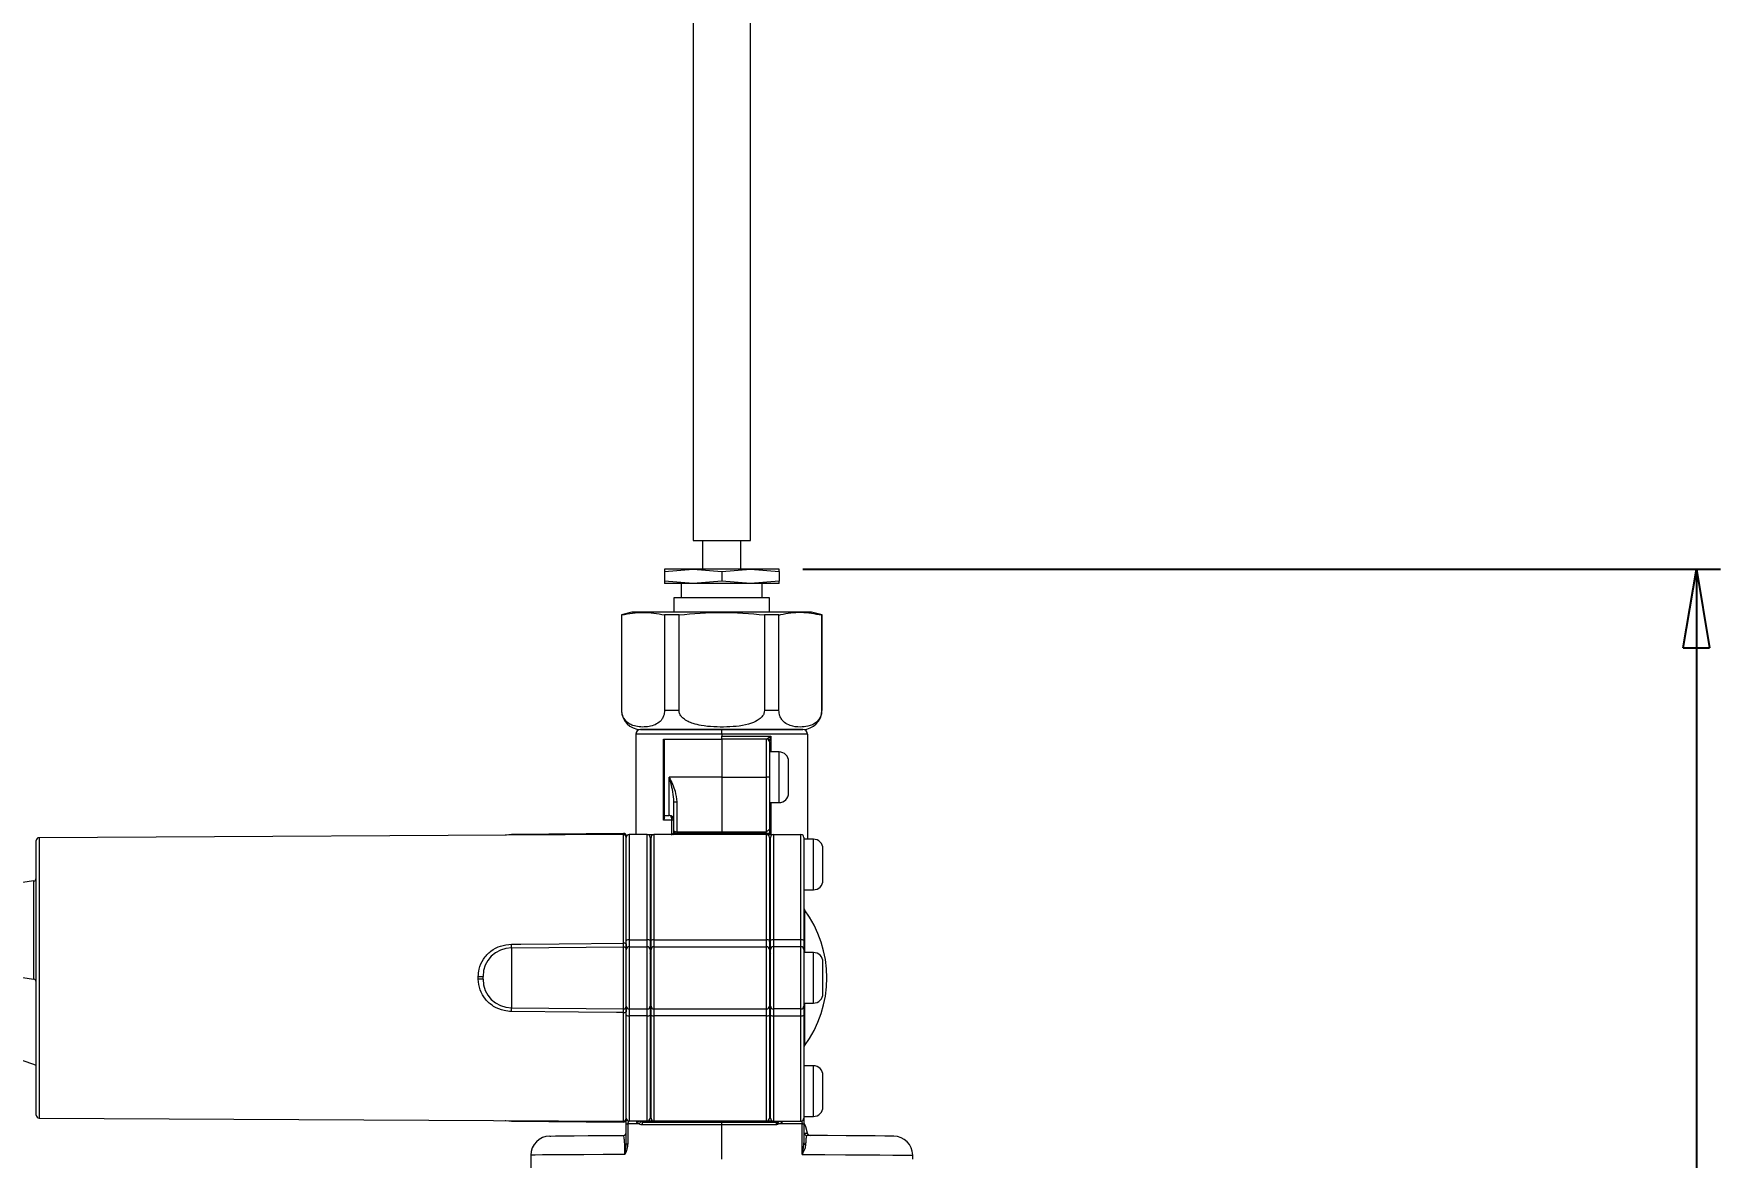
# Model space of a CAD drawing. Header units: millimetres. Extents: x 0.5 to 34.7, y 0.4 to 49.1.
# Drawn here: x 12.61 to 24.38, y 23.3 to 31.14 of the extents above; entities that cross this region are included whole.
import ezdxf

# ---------------------------------------------------------------- set-up
doc = ezdxf.new("R2010")
doc.units = ezdxf.units.MM
doc.header["$LTSCALE"] = 0.166667
doc.layers.add('LEVEL0', color=179, linetype='Continuous')
doc.styles.add('SLDTEXTSTYLE0', font='TXT', dxfattribs={"width": 0.75})
doc.dimstyles.new('SLDDIMSTYLE0', dxfattribs={"dimtxt": 0.583333, "dimasz": 0.550333, "dimexe": 0, "dimexo": 0.0625, "dimgap": 0.145833, "dimtad": 1, "dimdec": 0, "dimlfac": 15, "dimrnd": 1e-09, "dimzin": 12, "dimdsep": 46, "dimtxsty": 'SLDTEXTSTYLE0', "dimblk1": 'CLOSED', "dimblk2": 'CLOSED', "dimsah": 1, "dimcen": 0.09, "dimadec": 0, "dimazin": 3, "dimtfac": 1, "dimtdec": 0, "dimtofl": 0, "dimtmove": 0, "dimatfit": 3, "dimldrblk": 'CLOSED', "dimfxl": 0, "dimfrac": 2, "dimtolj": 1, "dimtzin": 12, "dimarcsym": 0})

# ---------------------------------------------------------------- blocks, each defined once
blk = doc.blocks.new('_CLOSED')
at = {"color": 0, "linetype": 'ByBlock', "lineweight": -2}
for p, q in [((-1, 0.166667), (0, 0)), ((-1, 0.166667), (-1, -0.166667)), ((0, 0), (-1, -0.166667)), ((0, 0), (-1, 0))]:
    blk.add_line(p, q, dxfattribs=at)
blk = doc.blocks.new('_D_8')
at = {"layer": 'LEVEL0', "color": 7}
for p, q in [((17.979, 27.402), (24.385, 27.402)), ((24.218, 27.402), (24.218, 6.482)), ((20.879, 6.482), (24.385, 6.482))]:
    blk.add_line(p, q, dxfattribs=at)
at = {"layer": 'LEVEL0', "color": 7, "xscale": 0.5503333333333332, "yscale": 0.5503333333333332}
for p, rotation in [((24.218, 27.402), 90.00000000000047), ((24.218, 6.482), 270.0000000000005)]:
    blk.add_blockref('_CLOSED', p, dxfattribs=dict(at, rotation=rotation))
at = {"layer": 'LEVEL0', "color": 7, "insert": (23.466, 16.158), "char_height": 0.5833, "attachment_point": 1, "rotation": 90, "style": 'SLDTEXTSTYLE0'}
blk.add_mtext('314', dxfattribs=at)

msp = doc.modelspace()

# ---------------------------------------------------------------- linework, layer by layer
at = {"color": 7, "linetype": 'Continuous', "lineweight": 15}
for p, q in [((17.213, 36.938), (17.213, 27.602)), ((17.613, 27.602), (17.613, 36.938)), ((17.213, 27.602), (17.613, 27.602)), ((17.279, 27.602), (17.279, 27.402)), ((17.546, 27.402), (17.546, 27.602)), ((17.013, 27.386), (17.213, 27.402)), ((17.013, 27.402), (17.013, 27.386)), ((17.213, 27.402), (17.013, 27.402)), ((17.013, 27.386), (17.013, 27.319)), ((17.213, 27.402), (17.413, 27.386)), ((17.613, 27.402), (17.213, 27.402)), ((17.413, 27.386), (17.613, 27.402)), ((17.413, 27.386), (17.413, 27.319)), ((17.613, 27.402), (17.813, 27.386)), ((17.813, 27.402), (17.613, 27.402)), ((17.813, 27.386), (17.813, 27.402)), ((17.813, 27.386), (17.813, 27.319)), ((17.213, 27.302), (17.013, 27.319)), ((17.013, 27.319), (17.013, 27.302)), ((17.213, 27.302), (17.013, 27.302)), ((17.079, 27.202), (17.079, 27.102)), ((17.746, 27.202), (17.079, 27.202)), ((17.129, 27.302), (17.129, 27.202)), ((17.413, 27.319), (17.213, 27.302)), ((17.613, 27.302), (17.213, 27.302)), ((17.613, 27.302), (17.413, 27.319)), ((17.813, 27.319), (17.613, 27.302)), ((17.813, 27.302), (17.613, 27.302)), ((17.696, 27.202), (17.696, 27.302)), ((17.746, 27.102), (17.746, 27.202)), ((17.813, 27.302), (17.813, 27.319)), ((16.786, 27.102), (16.713, 27.083)), ((17.099, 27.102), (16.786, 27.102)), ((18.039, 27.102), (17.099, 27.102)), ((18.113, 27.083), (18.039, 27.102)), ((16.713, 27.083), (16.713, 26.416)), ((16.715, 27.083), (16.713, 27.083)), ((16.715, 26.416), (16.715, 27.083)), ((17.115, 27.083), (17.013, 27.083)), ((17.013, 27.083), (17.013, 26.416)), ((17.115, 26.416), (17.115, 27.083)), ((17.711, 27.083), (17.711, 26.416)), ((17.812, 27.083), (17.711, 27.083)), ((17.812, 26.416), (17.812, 27.083)), ((18.113, 27.083), (18.11, 27.083)), ((18.11, 27.083), (18.11, 26.416)), ((18.113, 26.416), (18.113, 27.083)), ((17.129, 26.282), (16.846, 26.282)), ((16.846, 26.282), (17.413, 26.282)), ((17.979, 26.282), (17.129, 26.282)), ((17.413, 26.282), (17.979, 26.282)), ((17.413, 26.249), (17.413, 26.282)), ((16.813, 26.249), (16.813, 25.549)), ((17.006, 26.216), (17.013, 26.216)), ((17.013, 25.682), (17.013, 26.216)), ((17.013, 26.216), (17.413, 26.216)), ((17.413, 26.249), (17.413, 26.236)), ((17.413, 26.216), (17.413, 26.236)), ((17.726, 26.216), (17.413, 26.216)), ((17.413, 26.216), (17.413, 25.949)), ((17.746, 26.196), (17.746, 25.949)), ((18.013, 25.517), (18.013, 26.249)), ((17.813, 26.126), (17.746, 26.126)), ((17.879, 25.839), (17.879, 26.059)), ((17.413, 25.949), (17.413, 25.569)), ((17.746, 25.949), (17.746, 25.58)), ((17.013, 25.682), (17.046, 25.682)), ((17.013, 25.669), (17.013, 25.682)), ((17.079, 25.576), (17.079, 25.778)), ((17.746, 25.772), (17.813, 25.772)), ((16.726, 25.557), (15.944, 25.55)), ((17.079, 25.569), (17.079, 25.576)), ((17.413, 25.556), (17.099, 25.556)), ((17.413, 25.556), (17.413, 25.569)), ((17.751, 25.556), (17.413, 25.556)), ((17.413, 25.549), (17.413, 25.556)), ((17.746, 25.582), (17.746, 25.58)), ((17.746, 25.58), (17.746, 25.569)), ((17.759, 25.55), (17.751, 25.555)), ((12.626, 24.549), (12.626, 25.507)), ((16.726, 25.549), (12.646, 25.527)), ((16.746, 25.537), (16.746, 25.529)), ((16.746, 24.809), (16.746, 25.529)), ((16.893, 25.549), (16.766, 25.549)), ((16.893, 25.549), (16.906, 25.549)), ((16.906, 25.549), (16.939, 25.549)), ((16.913, 25.529), (16.913, 24.809)), ((16.919, 24.809), (16.919, 25.529)), ((17.726, 25.549), (16.939, 25.549)), ((17.726, 25.549), (17.759, 25.549)), ((17.746, 25.529), (17.746, 24.809)), ((17.753, 24.809), (17.753, 25.529)), ((17.759, 25.549), (17.773, 25.549)), ((17.773, 25.549), (17.966, 25.549)), ((17.986, 25.529), (17.986, 24.809)), ((18.053, 25.517), (17.986, 25.517)), ((18.119, 25.23), (18.119, 25.45)), ((12.609, 25.225), (12.183, 25.165)), ((17.986, 25.164), (18.053, 25.164)), ((15.944, 24.759), (16.726, 24.765)), ((16.746, 24.746), (16.746, 24.809)), ((16.746, 24.786), (16.746, 24.745)), ((16.746, 24.352), (16.746, 24.746)), ((16.766, 24.766), (16.893, 24.766)), ((16.913, 24.809), (16.913, 24.746)), ((16.913, 24.746), (16.913, 24.352)), ((16.919, 24.746), (16.919, 24.809)), ((16.919, 24.352), (16.919, 24.746)), ((16.939, 24.766), (17.726, 24.766)), ((17.746, 24.809), (17.746, 24.746)), ((17.746, 24.746), (17.746, 24.352)), ((17.753, 24.746), (17.753, 24.809)), ((17.753, 24.352), (17.753, 24.746)), ((17.966, 24.766), (17.773, 24.766)), ((17.986, 24.809), (17.986, 24.746)), ((17.986, 24.746), (17.986, 24.352)), ((18.053, 24.726), (17.986, 24.726)), ((18.119, 24.439), (18.119, 24.659)), ((12.183, 24.6), (12.609, 24.54)), ((12.626, 23.59), (12.626, 24.549)), ((15.746, 24.539), (15.746, 24.559)), ((15.944, 24.339), (16.726, 24.332)), ((16.746, 24.352), (16.746, 24.312)), ((16.746, 24.289), (16.746, 24.352)), ((16.746, 23.569), (16.746, 24.289)), ((16.766, 24.332), (16.893, 24.332)), ((16.913, 24.352), (16.913, 24.289)), ((16.913, 24.289), (16.913, 23.569)), ((16.919, 24.289), (16.919, 24.352)), ((16.919, 23.569), (16.919, 24.289)), ((16.939, 24.332), (17.726, 24.332)), ((17.746, 24.352), (17.746, 24.289)), ((17.746, 24.289), (17.746, 23.569)), ((17.753, 24.289), (17.753, 24.352)), ((17.753, 23.569), (17.753, 24.289)), ((17.966, 24.332), (17.773, 24.332)), ((17.986, 24.372), (18.053, 24.372)), ((17.986, 24.352), (17.986, 24.289)), ((17.986, 24.289), (17.986, 23.569)), ((12.326, 24.045), (12.626, 23.938)), ((18.053, 23.934), (17.986, 23.934)), ((18.119, 23.648), (18.119, 23.868)), ((12.646, 23.57), (16.726, 23.549)), ((16.746, 23.569), (16.746, 23.561)), ((16.746, 23.529), (16.746, 23.569)), ((17.986, 23.581), (18.053, 23.581)), ((17.986, 23.569), (17.986, 23.529)), ((15.944, 23.548), (16.726, 23.541)), ((16.746, 23.391), (16.746, 23.529)), ((16.893, 23.549), (16.766, 23.549)), ((16.821, 23.545), (16.821, 23.546)), ((16.866, 23.542), (17.413, 23.542)), ((16.906, 23.549), (16.893, 23.549)), ((16.939, 23.549), (16.906, 23.549)), ((17.726, 23.549), (16.939, 23.549)), ((17.413, 23.542), (17.413, 23.549)), ((17.413, 23.522), (17.413, 23.542)), ((17.413, 23.542), (17.799, 23.542)), ((17.413, 23.282), (17.413, 23.522)), ((17.759, 23.549), (17.726, 23.549)), ((17.773, 23.549), (17.759, 23.549)), ((17.773, 23.549), (17.966, 23.549)), ((17.986, 23.529), (17.986, 23.396)), ((16.079, 23.311), (16.079, 22.369)), ((18.746, 23.282), (18.746, 23.31))]:
    msp.add_line(p, q, dxfattribs=at)
at = {"color": 8, "linetype": 'Continuous', "lineweight": 0}
for p, q in [((16.715, 26.416), (16.713, 26.416)), ((17.115, 26.416), (17.013, 26.416)), ((17.812, 26.416), (17.711, 26.416)), ((18.113, 26.416), (18.11, 26.416)), ((17.413, 26.249), (16.813, 26.249)), ((17.006, 25.649), (17.006, 26.216)), ((18.013, 26.249), (17.413, 26.249)), ((17.413, 26.236), (17.755, 26.236)), ((17.726, 25.949), (17.726, 26.216)), ((17.755, 26.236), (17.755, 26.126)), ((17.813, 25.772), (17.813, 26.126)), ((17.046, 25.682), (17.046, 25.949)), ((17.413, 25.949), (17.046, 25.949)), ((17.413, 25.949), (17.726, 25.949)), ((17.726, 25.569), (17.726, 25.949)), ((17.746, 25.949), (17.726, 25.949)), ((17.079, 25.778), (17.099, 25.778)), ((17.099, 25.778), (17.099, 25.569)), ((17.755, 25.772), (17.755, 25.553)), ((16.726, 25.549), (16.726, 25.557)), ((17.065, 25.649), (17.006, 25.649)), ((17.065, 25.55), (17.065, 25.649)), ((17.079, 25.649), (17.065, 25.649)), ((17.099, 25.569), (17.099, 25.556)), ((17.099, 25.569), (17.413, 25.569)), ((17.099, 25.556), (17.099, 25.552)), ((17.413, 25.569), (17.726, 25.569)), ((12.646, 25.527), (12.646, 24.549)), ((15.944, 25.55), (15.944, 25.545)), ((16.726, 24.791), (16.726, 25.549)), ((16.766, 25.549), (16.766, 24.815)), ((16.893, 24.815), (16.893, 25.549)), ((16.906, 25.549), (16.906, 25.544)), ((16.919, 25.529), (16.913, 25.529)), ((16.939, 25.549), (16.939, 24.815)), ((17.726, 24.815), (17.726, 25.549)), ((17.753, 25.529), (17.746, 25.529)), ((17.759, 25.549), (17.759, 25.544)), ((17.773, 25.549), (17.773, 24.815)), ((17.966, 24.815), (17.966, 25.549)), ((18.053, 25.164), (18.053, 25.517)), ((12.609, 24.882), (12.609, 25.225)), ((17.99, 25.024), (17.99, 24.726)), ((12.609, 24.54), (12.609, 24.882)), ((15.944, 24.759), (15.944, 24.339)), ((16.726, 24.332), (16.726, 24.765)), ((16.766, 24.815), (16.766, 24.766)), ((16.766, 24.815), (16.893, 24.815)), ((16.766, 24.766), (16.766, 24.332)), ((16.893, 24.766), (16.893, 24.815)), ((16.893, 24.332), (16.893, 24.766)), ((16.939, 24.815), (16.939, 24.766)), ((16.939, 24.815), (17.726, 24.815)), ((16.939, 24.766), (16.939, 24.332)), ((17.726, 24.766), (17.726, 24.815)), ((17.726, 24.332), (17.726, 24.766)), ((17.773, 24.815), (17.773, 24.766)), ((17.966, 24.815), (17.773, 24.815)), ((17.773, 24.766), (17.773, 24.332)), ((17.966, 24.766), (17.966, 24.815)), ((17.966, 24.332), (17.966, 24.766)), ((18.053, 24.372), (18.053, 24.726)), ((12.646, 24.549), (12.646, 23.57)), ((15.713, 24.54), (15.713, 24.558)), ((16.726, 23.549), (16.726, 24.307)), ((16.766, 24.332), (16.766, 24.283)), ((16.893, 24.283), (16.766, 24.283)), ((16.766, 24.283), (16.766, 23.549)), ((16.893, 24.283), (16.893, 24.332)), ((16.893, 23.549), (16.893, 24.283)), ((16.939, 24.332), (16.939, 24.283)), ((17.726, 24.283), (16.939, 24.283)), ((16.939, 24.283), (16.939, 23.549)), ((17.726, 24.283), (17.726, 24.332)), ((17.726, 23.549), (17.726, 24.283)), ((17.773, 24.332), (17.773, 24.283)), ((17.773, 24.283), (17.966, 24.283)), ((17.773, 24.283), (17.773, 23.549)), ((17.966, 24.283), (17.966, 24.332)), ((17.966, 23.549), (17.966, 24.283)), ((17.99, 24.372), (17.99, 24.073)), ((18.053, 23.581), (18.053, 23.934)), ((15.944, 23.553), (15.944, 23.548)), ((16.906, 23.549), (16.906, 23.554)), ((16.913, 23.569), (16.919, 23.569)), ((17.746, 23.569), (17.753, 23.569)), ((17.759, 23.554), (17.759, 23.549)), ((16.726, 23.541), (16.726, 23.549)), ((16.746, 23.529), (16.756, 23.529)), ((16.756, 23.529), (16.756, 23.391)), ((16.835, 23.529), (16.756, 23.529)), ((17.413, 23.522), (16.858, 23.522)), ((16.866, 23.549), (16.866, 23.542)), ((17.794, 23.522), (17.413, 23.522)), ((17.799, 23.542), (17.799, 23.549)), ((17.975, 23.529), (17.811, 23.529)), ((17.975, 23.316), (17.975, 23.529)), ((17.975, 23.529), (17.986, 23.529)), ((17.987, 23.465), (18.006, 23.465)), ((16.746, 23.391), (16.756, 23.391))]:
    msp.add_line(p, q, dxfattribs=at)
at = {"color": 8, "linetype": 'Continuous', "lineweight": 0, "flags": 128}
for points in [[(17.065, 25.649), (17.065, 25.655), (17.064, 25.662), (17.062, 25.667), (17.06, 25.672), (17.057, 25.677), (17.054, 25.68), (17.05, 25.682), (17.046, 25.682)], [(17.079, 25.576), (17.08, 25.574), (17.081, 25.573), (17.083, 25.572), (17.085, 25.571), (17.088, 25.57), (17.092, 25.569), (17.096, 25.569), (17.099, 25.569)], [(17.071, 25.552), (17.071, 25.552), (17.071, 25.551), (17.072, 25.549), (17.073, 25.549)], [(15.944, 24.784), (16.011, 24.785), (16.278, 24.787), (16.726, 24.791)], [(16.913, 24.802), (16.914, 24.802), (16.916, 24.802), (16.917, 24.803), (16.918, 24.803), (16.919, 24.804), (16.919, 24.805)], [(17.753, 24.802), (17.752, 24.802), (17.75, 24.802), (17.748, 24.803), (17.747, 24.803), (17.746, 24.804), (17.746, 24.805)], [(16.726, 24.307), (16.679, 24.308), (16.413, 24.31), (15.944, 24.314)], [(16.913, 24.296), (16.914, 24.296), (16.916, 24.296), (16.917, 24.295), (16.918, 24.294), (16.919, 24.294), (16.919, 24.293)], [(17.753, 24.296), (17.752, 24.296), (17.75, 24.296), (17.748, 24.295), (17.747, 24.294), (17.746, 24.294), (17.746, 24.293)], [(16.835, 23.529), (16.838, 23.533), (16.84, 23.536), (16.843, 23.54), (16.846, 23.542), (16.849, 23.544), (16.851, 23.546), (16.853, 23.546), (16.855, 23.546)], [(16.858, 23.522), (16.858, 23.526), (16.858, 23.53), (16.859, 23.533), (16.86, 23.536), (16.862, 23.539), (16.863, 23.541), (16.865, 23.542), (16.866, 23.542)], [(16.736, 23.316), (16.585, 23.315), (16.45, 23.314), (16.333, 23.313), (16.236, 23.312), (16.161, 23.312), (16.11, 23.311), (16.083, 23.311), (16.079, 23.311)], [(17.975, 23.316), (18.133, 23.315), (18.277, 23.314), (18.406, 23.313), (18.517, 23.312), (18.608, 23.311), (18.677, 23.311), (18.723, 23.31), (18.744, 23.31), (18.746, 23.31)]]:
    msp.add_lwpolyline(points, dxfattribs=at)
at = {"color": 7, "linetype": 'Continuous', "lineweight": 15, "flags": 128}
for points in [[(15.944, 25.55), (15.906, 25.546), (15.9, 25.544)], [(17.99, 24.073), (18.026, 24.126), (18.057, 24.181), (18.084, 24.239), (18.107, 24.299), (18.124, 24.36), (18.137, 24.422), (18.144, 24.485), (18.147, 24.549), (18.144, 24.612), (18.137, 24.676), (18.124, 24.738), (18.107, 24.799), (18.084, 24.859), (18.057, 24.917), (18.026, 24.972), (17.99, 25.024)], [(15.9, 23.553), (15.906, 23.552), (15.944, 23.548)], [(16.212, 23.444), (16.22, 23.444), (16.252, 23.445), (16.306, 23.445), (16.383, 23.446), (16.48, 23.447), (16.595, 23.448), (16.726, 23.449)], [(17.988, 23.533), (17.998, 23.51), (18.01, 23.466)], [(18.614, 23.443), (18.613, 23.443), (18.595, 23.444), (18.551, 23.444), (18.483, 23.445), (18.393, 23.445), (18.281, 23.446), (18.151, 23.447), (18.006, 23.449)]]:
    msp.add_lwpolyline(points, dxfattribs=at)
at = {"color": 7, "linetype": 'Continuous', "lineweight": 15}
for centre, radius, start, end in [((16.846, 26.416), 0.133, 180.0004, 269.9993), ((17.979, 26.416), 0.133, 270.0007, 359.9996), ((16.846, 26.249), 0.0333, 90.0001, 179.9999), ((17.979, 26.249), 0.0333, 0.0015, 89.9993), ((17.726, 26.196), 0.02, 359.9997, 90.0017), ((17.813, 26.059), 0.0667, 359.9985, 90.0011), ((17.813, 25.839), 0.0667, 270.0004, 0.0001), ((17.046, 25.649), 0.0333, 0.0015, 89.9993), ((16.726, 25.537), 0.02, 360, 90.5002), ((17.099, 25.576), 0.02, 179.9984, 270.0031), ((12.646, 25.507), 0.02, 90.3043, 179.9953), ((16.726, 25.529), 0.02, 0.0018, 90.2962), ((16.766, 25.529), 0.02, 90.0008, 180.0007), ((16.893, 25.529), 0.02, 359.9993, 89.9992), ((16.906, 25.512), 0.0133, 300.0004, 0.0004), ((16.939, 25.529), 0.02, 90.0008, 180.0007), ((17.059, 25.569), 0.02, 269.9994, 303.553), ((17.726, 25.529), 0.02, 0.0018, 89.9968), ((17.759, 25.512), 0.0133, 179.9996, 239.9996), ((17.773, 25.529), 0.02, 90.0008, 180.0007), ((17.966, 25.529), 0.02, 0.0018, 89.9982), ((18.053, 25.45), 0.0667, 359.9993, 90.0015), ((12.606, 25.244), 0.02, 277.9995, 0.0004), ((18.053, 25.23), 0.0667, 269.9999, 0.0001), ((18.006, 25.036), 0.02, 179.9925, 216.482), ((15.946, 24.559), 0.2, 90.5001, 180), ((16.726, 24.745), 0.02, 360, 90.5002), ((16.766, 24.746), 0.02, 89.9959, 180.0027), ((16.893, 24.746), 0.02, 359.9973, 90.0041), ((16.906, 24.729), 0.0133, 300.0004, 0.0004), ((16.939, 24.746), 0.02, 89.9959, 180.0027), ((17.726, 24.746), 0.02, 359.9997, 90.0017), ((17.759, 24.729), 0.0133, 179.9996, 239.9996), ((17.773, 24.746), 0.02, 89.9959, 180.0027), ((17.966, 24.746), 0.02, 359.9997, 90.0031), ((18.053, 24.659), 0.0667, 359.9999, 90.0001), ((12.606, 24.52), 0.02, 359.9996, 82.0005), ((15.946, 24.539), 0.2, 180, 269.4999), ((16.906, 24.369), 0.0133, 0.0038, 59.9996), ((17.759, 24.369), 0.0133, 120.0004, 179.9962), ((18.053, 24.439), 0.0667, 269.9999, 0.0001), ((16.726, 24.352), 0.02, 269.4998, 0), ((16.766, 24.352), 0.02, 179.9993, 269.9992), ((16.893, 24.352), 0.02, 270.0008, 0.0007), ((16.939, 24.352), 0.02, 179.9993, 269.9992), ((17.726, 24.352), 0.02, 270.0032, 359.9982), ((17.773, 24.352), 0.02, 179.9993, 269.9992), ((17.966, 24.352), 0.02, 270.0018, 359.9982), ((18.006, 24.061), 0.02, 143.5236, 180.0048), ((18.053, 23.868), 0.0667, 359.9999, 90.0001), ((12.646, 23.59), 0.02, 180.0019, 269.6957), ((16.726, 23.569), 0.02, 269.6989, 0.0002), ((16.726, 23.561), 0.02, 269.4998, 0), ((16.766, 23.569), 0.02, 179.9973, 270.0041), ((16.893, 23.569), 0.02, 269.9959, 0.0027), ((16.906, 23.586), 0.0133, 0.0038, 59.9996), ((16.939, 23.569), 0.02, 179.9973, 270.0041), ((17.726, 23.569), 0.02, 269.9983, 0.0003), ((17.759, 23.586), 0.0133, 120.0004, 179.9962), ((17.773, 23.569), 0.02, 179.9973, 270.0041), ((17.966, 23.569), 0.02, 269.9969, 0.0003), ((18.053, 23.648), 0.0667, 269.9999, 0.0001), ((16.213, 23.311), 0.133, 90.5003, 180.2257), ((16.726, 23.469), 0.02, 270.5002, 0), ((17.799, 23.562), 0.02, 270.0008, 318.1896), ((18.006, 23.469), 0.02, 179.9975, 269.5023), ((18.03, 23.469), 0.02, 187.7481, 269.4983), ((18.613, 23.31), 0.133, 0.6699, 89.5005)]:
    msp.add_arc(centre, radius, start, end, dxfattribs=at)
at = {"color": 8, "linetype": 'Continuous', "lineweight": 0}
for centre, radius, start, end in [((17.728, 26.201), 0.018, 2.7118, 78.1672), ((17.098, 25.571), 0.0186, 185.668, 274.7211), ((14.195, 24.763), 1.75, 359.8447, 0.6784), ((16.731, 24.766), 0.0249, 51.9408, 101.0095), ((16.762, 24.792), 0.0233, 78.4928, 131.2601), ((16.897, 24.792), 0.0233, 48.7399, 101.5072), ((16.935, 24.792), 0.0233, 78.4928, 131.2601), ((17.731, 24.792), 0.0233, 48.7413, 101.5057), ((17.768, 24.792), 0.0233, 78.4928, 131.2601), ((17.971, 24.792), 0.0233, 48.7414, 101.5063), ((15.721, 25.438), 0.88, 269.4614, 271.62), ((15.721, 23.658), 0.882, 88.38, 90.5352), ((14.195, 24.334), 1.75, 359.3215, 0.1554), ((16.731, 24.332), 0.0249, 258.9981, 308.0516), ((16.762, 24.306), 0.0233, 228.7266, 281.5204), ((16.897, 24.306), 0.0233, 258.4796, 311.2734), ((16.935, 24.306), 0.0233, 228.7266, 281.5204), ((17.731, 24.306), 0.0233, 258.481, 311.272), ((17.768, 24.306), 0.0233, 228.7266, 281.5204), ((17.971, 24.306), 0.0233, 258.4804, 311.2718), ((16.826, 23.567), 0.0225, 257.1055, 305.3815), ((17.784, 23.52), 0.029, 17.4197, 44.9949), ((17.833, 23.561), 0.0143, 239.0725, 277.2617), ((17.999, 23.399), 0.0135, 193.0482, 266.3417)]:
    msp.add_arc(centre, radius, start, end, dxfattribs=at)
at = {"color": 7, "linetype": 'Continuous', "lineweight": 15}
for points, knots in [([(16.715, 27.083), (16.765, 27.091), (16.864, 27.109), (16.963, 27.092), (17.013, 27.083)], [0, 0, 0, 0, 0.496628, 1, 1, 1, 1]), ([(17.115, 27.083), (17.213, 27.091), (17.412, 27.109), (17.611, 27.092), (17.711, 27.083)], [0, 0, 0, 0, 0.496594, 1, 1, 1, 1]), ([(17.812, 27.083), (17.816, 27.083), (17.867, 27.095), (17.968, 27.108), (18.063, 27.091), (18.11, 27.083)], [0, 0, 0, 0, 0.042034, 0.517603, 1, 1, 1, 1]), ([(17.013, 26.416), (17.013, 26.409), (17.012, 26.396), (17.007, 26.375), (16.994, 26.35), (16.956, 26.313), (16.882, 26.296), (16.81, 26.302), (16.758, 26.326), (16.734, 26.351), (16.72, 26.379), (16.716, 26.399), (16.715, 26.411), (16.715, 26.416)], [0, 0, 0, 0, 0.047785, 0.091693, 0.154953, 0.245265, 0.45807, 0.671513, 0.744769, 0.861703, 0.910992, 0.968339, 1, 1, 1, 1]), ([(17.711, 26.416), (17.71, 26.409), (17.709, 26.395), (17.696, 26.373), (17.668, 26.347), (17.585, 26.309), (17.446, 26.297), (17.308, 26.301), (17.207, 26.324), (17.156, 26.347), (17.126, 26.378), (17.116, 26.398), (17.115, 26.411), (17.115, 26.416)], [0, 0, 0, 0, 0.029666, 0.059203, 0.10866, 0.196228, 0.448873, 0.709496, 0.792816, 0.905288, 0.942714, 0.980473, 1, 1, 1, 1]), ([(18.11, 26.416), (18.11, 26.411), (18.11, 26.4), (18.106, 26.382), (18.096, 26.358), (18.069, 26.324), (18.019, 26.303), (17.955, 26.298), (17.898, 26.304), (17.854, 26.327), (17.831, 26.352), (17.819, 26.375), (17.813, 26.396), (17.813, 26.409), (17.812, 26.416)], [0, 0, 0, 0, 0.032673, 0.075756, 0.1342, 0.213783, 0.375729, 0.499623, 0.666096, 0.776544, 0.844729, 0.906487, 0.955741, 1, 1, 1, 1]), ([(17.013, 25.669), (17.012, 25.665), (17.011, 25.658), (17.008, 25.652), (17.006, 25.649), (17.006, 25.649)], [0, 0, 0, 0, 0.508674, 0.987121, 1, 1, 1, 1]), ([(17.071, 25.552), (17.071, 25.553), (17.073, 25.554), (17.075, 25.557), (17.077, 25.559), (17.078, 25.561), (17.079, 25.564), (17.079, 25.567), (17.079, 25.569), (17.079, 25.569)], [0, 0, 0, 0, 0.173396, 0.384704, 0.430413, 0.650687, 0.696789, 0.947657, 1, 1, 1, 1]), ([(17.746, 25.58), (17.746, 25.581), (17.746, 25.582), (17.744, 25.582), (17.742, 25.581), (17.739, 25.579), (17.733, 25.575), (17.729, 25.571), (17.726, 25.569), (17.726, 25.569)], [0, 0, 0, 0, 0.057186, 0.100612, 0.172941, 0.329987, 0.606991, 0.990969, 1, 1, 1, 1]), ([(17.746, 25.569), (17.746, 25.568), (17.746, 25.565), (17.747, 25.562), (17.749, 25.559), (17.75, 25.557), (17.751, 25.556), (17.751, 25.556), (17.751, 25.556)], [0, 0, 0, 0, 0.271282, 0.52005, 0.749602, 0.939627, 0.998359, 1, 1, 1, 1]), ([(17.751, 25.556), (17.751, 25.555), (17.752, 25.555), (17.754, 25.553), (17.756, 25.551), (17.76, 25.55), (17.764, 25.549), (17.766, 25.549), (17.766, 25.549)], [0, 0, 0, 0, 0.0466556, 0.183906, 0.3915928, 0.6339, 0.9032933, 1, 1, 1, 1]), ([(16.851, 23.549), (16.852, 23.548), (16.853, 23.547), (16.855, 23.546), (16.855, 23.546), (16.855, 23.546)], [0, 0, 0, 0, 0.807498, 0.949538, 1, 1, 1, 1]), ([(16.855, 23.546), (16.856, 23.545), (16.86, 23.543), (16.864, 23.542), (16.866, 23.542)], [0, 0, 0, 0, 0.37266, 1, 1, 1, 1]), ([(16.736, 23.316), (16.736, 23.316), (16.739, 23.329), (16.744, 23.354), (16.745, 23.379), (16.746, 23.391)], [0, 0, 0, 0, 0.007834, 0.51552, 1, 1, 1, 1])]:
    msp.add_open_spline(points, degree=3, knots=knots, dxfattribs=at)
at = {"color": 8, "linetype": 'Continuous', "lineweight": 0}
for points, knots in [([(17.726, 26.216), (17.727, 26.216), (17.729, 26.216), (17.731, 26.217), (17.732, 26.219)], [0, 0, 0, 0, 0.200237, 1, 1, 1, 1]), ([(17.732, 26.219), (17.734, 26.221), (17.74, 26.226), (17.748, 26.231), (17.753, 26.235), (17.755, 26.236), (17.755, 26.236)], [0, 0, 0, 0, 0.320131, 0.846631, 0.989999, 1, 1, 1, 1]), ([(17.755, 26.236), (17.755, 26.235), (17.754, 26.234), (17.751, 26.227), (17.748, 26.216), (17.747, 26.206), (17.746, 26.202)], [0, 0, 0, 0, 0.009211, 0.141485, 0.64923, 1, 1, 1, 1]), ([(17.079, 25.778), (17.077, 25.801), (17.074, 25.846), (17.059, 25.902), (17.05, 25.936), (17.046, 25.949), (17.046, 25.949)], [0, 0, 0, 0, 0.392825, 0.771587, 0.995149, 1, 1, 1, 1]), ([(17.046, 25.949), (17.046, 25.949), (17.061, 25.917), (17.089, 25.862), (17.096, 25.803), (17.099, 25.778)], [0, 0, 0, 0, 0.004505, 0.589274, 1, 1, 1, 1]), ([(17.099, 25.552), (17.099, 25.552), (17.099, 25.551), (17.099, 25.55), (17.099, 25.549)], [0, 0, 0, 0, 0.30208, 1, 1, 1, 1]), ([(15.713, 24.558), (15.714, 24.575), (15.717, 24.618), (15.746, 24.682), (15.799, 24.738), (15.867, 24.776), (15.919, 24.781), (15.944, 24.784)], [0, 0, 0, 0, 0.141789, 0.35716, 0.571299, 0.784444, 1, 1, 1, 1]), ([(16.726, 24.765), (16.726, 24.766), (16.726, 24.768), (16.726, 24.774), (16.726, 24.781), (16.726, 24.787), (16.726, 24.791)], [0, 0, 0, 0, 0.074366, 0.28901, 0.619762, 1, 1, 1, 1]), ([(15.944, 24.314), (15.927, 24.315), (15.884, 24.318), (15.818, 24.346), (15.76, 24.397), (15.721, 24.464), (15.716, 24.514), (15.713, 24.54)], [0, 0, 0, 0, 0.144157, 0.364598, 0.580018, 0.790239, 1, 1, 1, 1]), ([(16.726, 24.307), (16.726, 24.311), (16.726, 24.317), (16.726, 24.325), (16.726, 24.33), (16.726, 24.332), (16.726, 24.332)], [0, 0, 0, 0, 0.405669, 0.729621, 0.935342, 1, 1, 1, 1]), ([(16.736, 23.316), (16.736, 23.32), (16.736, 23.337), (16.736, 23.365), (16.735, 23.397), (16.732, 23.422), (16.732, 23.44), (16.727, 23.447), (16.726, 23.449)], [0, 0, 0, 0, 0.095401, 0.374053, 0.618119, 0.818474, 0.955125, 1, 1, 1, 1]), ([(16.766, 23.549), (16.765, 23.549), (16.762, 23.548), (16.76, 23.544), (16.758, 23.54), (16.757, 23.536), (16.756, 23.533), (16.756, 23.531), (16.756, 23.529)], [0, 0, 0, 0, 0.145303, 0.320351, 0.521332, 0.749145, 0.78997, 1, 1, 1, 1]), ([(16.835, 23.529), (16.835, 23.529), (16.832, 23.53), (16.828, 23.532), (16.824, 23.535), (16.822, 23.537), (16.821, 23.539), (16.82, 23.541), (16.82, 23.543), (16.821, 23.544), (16.821, 23.545), (16.821, 23.545)], [0, 0, 0, 0, 0.018293, 0.354557, 0.546026, 0.646448, 0.727392, 0.80502, 0.87885, 0.982013, 1, 1, 1, 1]), ([(16.821, 23.546), (16.822, 23.547), (16.823, 23.548), (16.826, 23.549), (16.826, 23.549)], [0, 0, 0, 0, 0.679112, 1, 1, 1, 1]), ([(16.821, 23.546), (16.823, 23.545), (16.826, 23.545), (16.83, 23.545), (16.835, 23.547), (16.837, 23.548), (16.839, 23.549), (16.839, 23.549)], [0, 0, 0, 0, 0.247976, 0.496244, 0.741531, 0.981077, 1, 1, 1, 1]), ([(16.858, 23.522), (16.853, 23.523), (16.845, 23.523), (16.838, 23.527), (16.835, 23.529)], [0, 0, 0, 0, 0.627951, 1, 1, 1, 1]), ([(17.794, 23.522), (17.794, 23.523), (17.794, 23.525), (17.794, 23.529), (17.795, 23.535), (17.796, 23.539), (17.798, 23.542), (17.799, 23.542), (17.799, 23.542)], [0, 0, 0, 0, 0.048324, 0.338197, 0.594577, 0.79932, 0.939479, 1, 1, 1, 1]), ([(17.794, 23.522), (17.794, 23.522), (17.794, 23.524), (17.796, 23.528), (17.799, 23.534), (17.802, 23.539), (17.804, 23.541)], [0, 0, 0, 0, 0.011456, 0.221901, 0.603042, 1, 1, 1, 1]), ([(17.811, 23.529), (17.809, 23.528), (17.803, 23.526), (17.797, 23.524), (17.794, 23.522), (17.794, 23.522)], [0, 0, 0, 0, 0.491949, 0.98476, 1, 1, 1, 1]), ([(17.804, 23.541), (17.806, 23.542), (17.808, 23.544), (17.811, 23.546), (17.813, 23.547), (17.814, 23.548), (17.814, 23.549)], [0, 0, 0, 0, 0.408628, 0.660568, 0.869506, 1, 1, 1, 1]), ([(17.835, 23.547), (17.835, 23.546), (17.835, 23.545), (17.834, 23.542), (17.833, 23.54), (17.832, 23.539), (17.83, 23.536), (17.825, 23.534), (17.819, 23.531), (17.814, 23.53), (17.811, 23.529)], [0, 0, 0, 0, 0.078539, 0.152634, 0.194513, 0.304025, 0.341616, 0.50294, 0.770019, 1, 1, 1, 1]), ([(17.833, 23.549), (17.833, 23.549), (17.834, 23.548), (17.835, 23.547), (17.835, 23.547)], [0, 0, 0, 0, 0.711369, 1, 1, 1, 1]), ([(17.966, 23.549), (17.967, 23.549), (17.97, 23.548), (17.972, 23.543), (17.974, 23.538), (17.974, 23.534), (17.975, 23.531), (17.975, 23.53), (17.975, 23.529)], [0, 0, 0, 0, 0.140032, 0.344144, 0.608688, 0.819526, 0.892832, 1, 1, 1, 1]), ([(18.006, 23.449), (18.005, 23.446), (18, 23.434), (18, 23.412), (17.999, 23.394), (17.998, 23.386)], [0, 0, 0, 0, 0.153469, 0.592867, 1, 1, 1, 1]), ([(16.756, 23.391), (16.755, 23.378), (16.753, 23.352), (16.742, 23.328), (16.736, 23.316), (16.736, 23.316)], [0, 0, 0, 0, 0.514657, 0.99324, 1, 1, 1, 1]), ([(17.975, 23.316), (17.975, 23.316), (17.978, 23.331), (17.984, 23.358), (17.986, 23.385), (17.986, 23.396)], [0, 0, 0, 0, 0.007896, 0.570846, 1, 1, 1, 1]), ([(17.998, 23.386), (17.997, 23.375), (17.993, 23.351), (17.981, 23.329), (17.975, 23.316), (17.975, 23.316)], [0, 0, 0, 0, 0.415633, 0.992124, 1, 1, 1, 1])]:
    msp.add_open_spline(points, degree=3, knots=knots, dxfattribs=at)

# ---------------------------------------------------------------- dimensions: what is measured, and where the dimension line sits
at = {"layer": 'LEVEL0', "color": 7}
dim = msp.add_linear_dim(base=(24.218, 6.482), p1=(17.813, 27.402), p2=(20.713, 6.482), angle=90, dimstyle='SLDDIMSTYLE0', dxfattribs=at)
dim.commit()
dim.dimension.update_dxf_attribs({"geometry": '_D_8', "text_midpoint": (24.218, 17.042), "dimtype": 160})

doc.saveas('drawing.dxf')
